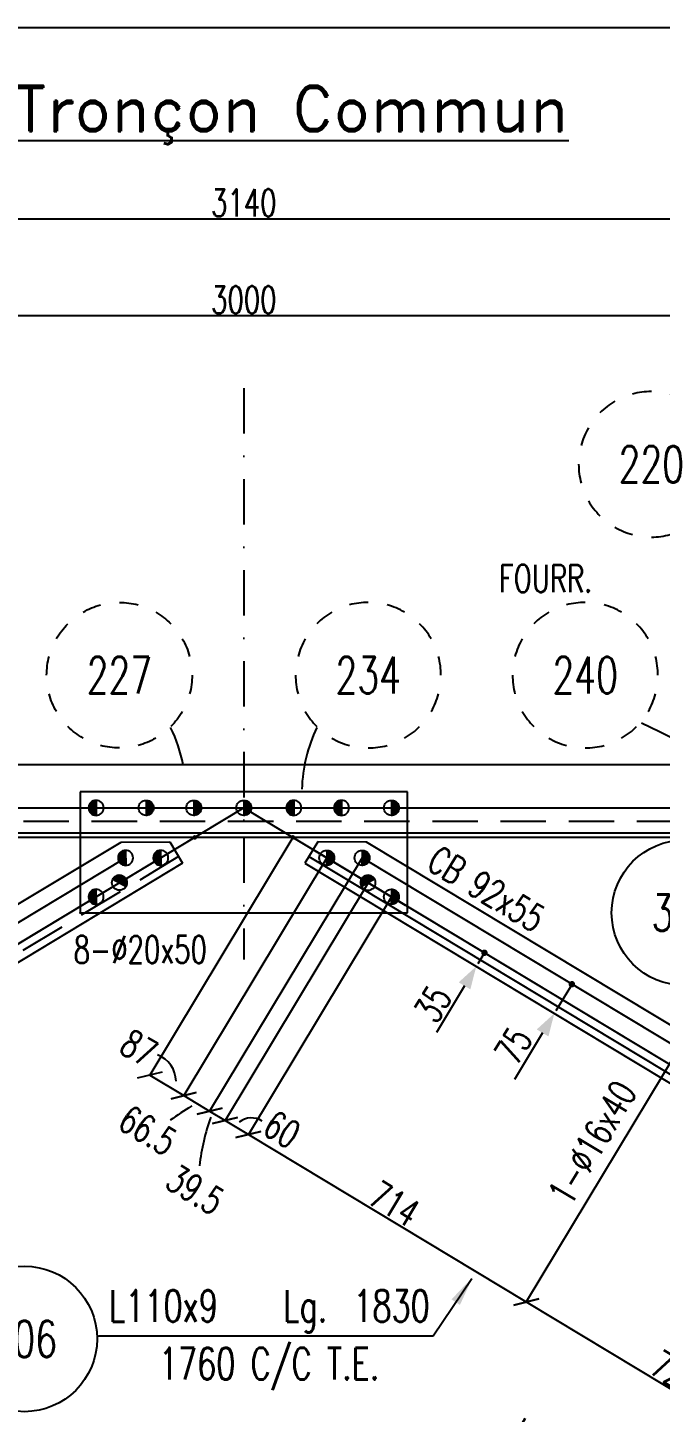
# Model space of a CAD drawing. Extents: x 512897 to 529117, y 6597 to 18077.
# Drawn here: x 516512 to 517904, y 15031 to 18077 of the extents above; entities that cross this region are included whole.
import ezdxf
from ezdxf.enums import TextEntityAlignment as Align

# ---------------------------------------------------------------- set-up
doc = ezdxf.new("R2010")
doc.units = 0
doc.header["$LTSCALE"] = 200
doc.header["$MEASUREMENT"] = 0
doc.linetypes.add('DASHDOT', pattern=[1, 0.5, -0.25, 0, -0.25])
doc.linetypes.add('DASHED', pattern=[0.75, 0.5, -0.25])
doc.layers.get('0').update_dxf_attribs({"linetype": 'CONTINUOUS'})
for name, color, linetype in [('ASSI', 6, 'CONTINUOUS'), ('BOLLINI_1', 7, 'CONTINUOUS'), ('FORI', 2, 'CONTINUOUS'), ('LINEA_ANG', 2, 'CONTINUOUS'), ('LINEE_PIASTRE', 2, 'CONTINUOUS'), ('LP', 3, 'CONTINUOUS'), ('LS', 7, 'CONTINUOUS'), ('MZ', 6, 'DASHDOT'), ('PIASTRE', 5, 'CONTINUOUS'), ('QT_MAL', 7, 'CONTINUOUS'), ('QT_MPR', 7, 'CONTINUOUS'), ('TRAT-Y', 7, 'DASHED')]:
    doc.layers.add(name, color=color, linetype=linetype)
doc.styles.add('QUOTE', font='ROMANS8.SHX', dxfattribs={"width": 0.7})
doc.styles.add('RD', font='ROMAND8.SHX', dxfattribs={"width": 0.7})
doc.styles.add('RQL', font='ROMANS8.SHX', dxfattribs={"width": 0.7})
doc.styles.add('RS', font='ROMANS8.shx', dxfattribs={"width": 0.7})
doc.styles.get("Standard").update_dxf_attribs({"font": 'ROMANS8.SHX', "width": 0.7})
doc.dimstyles.new('FRECCE1', dxfattribs={"dimtxt": 60, "dimasz": 6.66, "dimexe": 0, "dimexo": 0, "dimgap": 1, "dimtad": 1, "dimzin": 0, "dimdsep": 46, "dimtxsty": 'RS', "dimblk1": 'QUOTP', "dimblk2": 'QUOTF', "dimsah": 1, "dimcen": 0, "dimclrd": 2, "dimclre": 2, "dimclrt": 7, "dimadec": 0, "dimazin": 0, "dimtfac": 1, "dimtix": 1, "dimtmove": 2, "dimatfit": 3, "dimldrblk": 'QUOTP', "dimfxl": 1, "dimtolj": 1, "dimtzin": 0, "dimarcsym": 0})
doc.dimstyles.new('TRATTO', dxfattribs={"dimscale": 0, "dimtxt": 60, "dimasz": 40, "dimexe": 0, "dimexo": 0, "dimgap": 5, "dimtad": 1, "dimrnd": 0.5, "dimdsep": 46, "dimtxsty": 'RS', "dimblk1": 'OBLIQUE', "dimblk2": 'OBLIQUE', "dimsah": 1, "dimcen": 0.09, "dimclrd": 2, "dimclre": 2, "dimclrt": 7, "dimadec": 0, "dimazin": 0, "dimtfac": 1, "dimtix": 1, "dimtmove": 2, "dimatfit": 3, "dimfxl": 1, "dimtolj": 1, "dimtzin": 0, "dimarcsym": 0})

# ---------------------------------------------------------------- blocks, each defined once
blk = doc.blocks.new('ASSE98')
blk.add_line((0, 0), (1, 0))
at = {"color": 7, "style": 'QUOTE', "width": 0.5, "flags": 1}
for tag, p in [('TI', (1.38308, 6.82731)), ('DI_S', (1.38308, 6.42178)), ('D_S', (1.38308, 6.02092)), ('E_S', (1.38308, 5.68065)), ('NFORI', (1.36454, 5.29792)), ('ALAR', (1.36349, 4.93246)), ('FAM', (1.3775, 4.54645)), ('ALA', (1.38308, 4.19257)), ('DISP2', (1.38308, 3.84971)), ('DISP1', (1.38308, 3.50686)), ('PINZAF', (1.38308, 3.164)), ('PINZAI', (1.38308, 2.82114)), ('TRP', (1.38308, 2.47829)), ('NP', (1.38308, 2.13543)), ('SV', (1.38308, 1.79257)), ('PESO', (1.38308, 1.44971)), ('QUA', (1.38308, 1.10686)), ('LUN', (1.38308, 0.764)), ('PROF', (1.38308, 0.42114)), ('POS', (1.38308, 0.07829))]:
    blk.add_attdef(tag, p, '', height=0.2, dxfattribs=at)
at = {"color": 7, "flags": 1}
for tag, p in [('LAV1', (3.07431, 6.82847)), ('LAV2', (3.07431, 6.49513)), ('LAV3', (3.07431, 6.1618)), ('LAV4', (3.07431, 5.82847)), ('LAV5', (3.07431, 5.49513)), ('LAV6', (3.07431, 5.1618)), ('LAV7', (3.07431, 4.82847)), ('LAV8', (3.07431, 4.49513)), ('LAV9', (3.07431, 4.1618)), ('LAV10', (3.07431, 3.82847))]:
    blk.add_attdef(tag, p, '', height=0.2, dxfattribs=at)
blk = doc.blocks.new('_OBLIQUE')
at = {"color": 0, "linetype": 'ByBlock'}
blk.add_line((-0.5, -0.5), (0.5, 0.5), dxfattribs=at)
blk = doc.blocks.new('*D21')
at = {"layer": 'LS', "color": 2, "lineweight": -2, "transparency": 16777216}
for p, q in [((515487.4, 16360.4), (515487.4, 17443.2)), ((515487.4, 17443.2), (518487.4, 17443.2)), ((518487.4, 16936.4), (518487.4, 17443.2))]:
    blk.add_line(p, q, dxfattribs=at)
at = {"layer": 'LS', "color": 2, "lineweight": -2, "transparency": 16777216, "xscale": 40, "yscale": 40, "zscale": 40, "rotation": 180}
blk.add_blockref('_OBLIQUE', (515487.4, 17443.2), dxfattribs=at)
at = {"layer": 'LS', "color": 2, "lineweight": -2, "transparency": 16777216, "xscale": 40, "yscale": 40, "zscale": 40}
blk.add_blockref('_OBLIQUE', (518487.4, 17443.2), dxfattribs=at)
at = {"layer": 'LS', "color": 7, "transparency": 16777216, "insert": (516987.4, 17478.2), "char_height": 60, "attachment_point": 5, "style": 'RS'}
blk.add_mtext('\\A1;3000', dxfattribs=at)
blk = doc.blocks.new('20')
at = {"color": 0}
for p, q in [((0, 0.98), (0.02, 1)), ((0, 0.94), (0.06, 1)), ((1, -0.01), (0, 0.99)), ((0, 0.89), (0.1, 0.99)), ((0, 0.85), (0.14, 0.99)), ((0, 0.8), (0.18, 0.98)), ((0, 0.76), (0.22, 0.98)), ((0, 0.71), (0.25, 0.97)), ((0, 0.67), (0.29, 0.96)), ((1, -0.05), (0, 0.95)), ((0, 0.62), (0.32, 0.95)), ((0, 0.58), (0.36, 0.93)), ((0, 0.53), (0.39, 0.92)), ((0, 0.49), (0.42, 0.91)), ((1, -0.09), (0, 0.9)), ((0, 0.44), (0.45, 0.89)), ((0, 0.4), (0.48, 0.88)), ((0.99, -0.13), (0, 0.86)), ((0, 0.35), (0.51, 0.86)), ((0, 0.31), (0.54, 0.84)), ((0, 0.26), (0.56, 0.83)), ((0.99, -0.17), (0, 0.81)), ((0, 0.22), (0.59, 0.81)), ((0, 0.17), (0.61, 0.79)), ((0.98, -0.21), (0, 0.77)), ((0, 0.13), (0.64, 0.77)), ((0, 0.08), (0.66, 0.75)), ((0, 0.04), (0.69, 0.73)), ((0.97, -0.25), (0, 0.72)), ((0, -0.01), (0.71, 0.7)), ((0.96, -0.28), (0, 0.68)), ((0, -0.05), (0.73, 0.68)), ((0, -0.1), (0.75, 0.66)), ((0.95, -0.32), (0, 0.63)), ((0, -0.14), (0.77, 0.63)), ((0, -0.19), (0.79, 0.61)), ((0.94, -0.35), (0, 0.59)), ((0, -0.23), (0.81, 0.58)), ((0, -0.28), (0.83, 0.56)), ((0.92, -0.38), (0, 0.54)), ((0, -0.32), (0.85, 0.53)), ((0.91, -0.41), (0, 0.5)), ((0, -0.36), (0.87, 0.5)), ((0, -0.41), (0.88, 0.47)), ((0.9, -0.44), (0, 0.45)), ((0, -0.45), (0.9, 0.44)), ((0.88, -0.47), (0, 0.41)), ((0, -0.5), (0.91, 0.41)), ((0, -0.54), (0.92, 0.38)), ((0.87, -0.5), (0, 0.36)), ((0, -0.59), (0.94, 0.35)), ((0.85, -0.53), (0, 0.32)), ((0, -0.63), (0.95, 0.31)), ((0, -0.68), (0.96, 0.28)), ((0.83, -0.56), (0, 0.27)), ((0, -0.72), (0.97, 0.25)), ((0.81, -0.58), (0, 0.23)), ((0, -0.77), (0.98, 0.21)), ((0.79, -0.61), (0, 0.18)), ((0, -0.81), (0.99, 0.17)), ((0.77, -0.63), (0, 0.14)), ((0, -0.86), (0.99, 0.13)), ((0.75, -0.66), (0, 0.09)), ((0, -0.9), (1, 0.09)), ((0.73, -0.68), (0, 0.05)), ((0, -0.95), (1, 0.05)), ((0.71, -0.7), (0, 0.01)), ((0, -0.99), (1, 0.01)), ((1, 0.04), (0.04, 1)), ((1, 0.09), (0.09, 1)), ((0.99, 0.14), (0.14, 0.99)), ((0.98, 0.19), (0.19, 0.98)), ((0.97, 0.25), (0.25, 0.97)), ((0.95, 0.31), (0.31, 0.95)), ((0.92, 0.38), (0.38, 0.92)), ((0.88, 0.47), (0.47, 0.88)), ((0.81, 0.59), (0.59, 0.81)), ((0.69, -0.73), (0, -0.04)), ((0.66, -0.75), (0, -0.08)), ((0.64, -0.77), (0, -0.13)), ((0.61, -0.79), (0, -0.17)), ((0.59, -0.81), (0, -0.22)), ((0.56, -0.83), (0, -0.26)), ((0.54, -0.84), (0, -0.31)), ((0.51, -0.86), (0, -0.35)), ((0.48, -0.88), (0, -0.4)), ((0.45, -0.89), (0, -0.44)), ((0.42, -0.91), (0, -0.49)), ((0.39, -0.92), (0, -0.53)), ((0.36, -0.93), (0, -0.58)), ((0.32, -0.95), (0, -0.62)), ((0.29, -0.96), (0, -0.67)), ((0.25, -0.97), (0, -0.71)), ((0.22, -0.98), (0, -0.76)), ((0.18, -0.98), (0, -0.8)), ((0.14, -0.99), (0, -0.85)), ((0.1, -0.99), (0, -0.89)), ((0.04, -1), (1, -0.04)), ((0.09, -1), (1, -0.09)), ((0.14, -0.99), (0.99, -0.14)), ((0.19, -0.98), (0.98, -0.19)), ((0.25, -0.97), (0.97, -0.25)), ((0.31, -0.95), (0.95, -0.31)), ((0.38, -0.92), (0.92, -0.38)), ((0.47, -0.88), (0.88, -0.47)), ((0.59, -0.81), (0.81, -0.59))]:
    blk.add_line(p, q, dxfattribs=at)
blk.add_line((0, 1), (0, -1))
blk.add_circle((0, 0), 1)
blk = doc.blocks.new('*D36')
at = {"layer": 'LS', "color": 2, "lineweight": -2, "transparency": 16777216}
for p, q in [((515417.4, 17443.2), (515417.4, 17656.4)), ((515417.4, 17656.4), (518557.4, 17656.4)), ((518557.4, 17443.2), (518557.4, 17656.4))]:
    blk.add_line(p, q, dxfattribs=at)
at = {"layer": 'LS', "color": 2, "lineweight": -2, "transparency": 16777216, "xscale": 40, "yscale": 40, "zscale": 40, "rotation": 180}
blk.add_blockref('_OBLIQUE', (515417.4, 17656.4), dxfattribs=at)
at = {"layer": 'LS', "color": 2, "lineweight": -2, "transparency": 16777216, "xscale": 40, "yscale": 40, "zscale": 40}
blk.add_blockref('_OBLIQUE', (518557.4, 17656.4), dxfattribs=at)
at = {"layer": 'LS', "color": 7, "transparency": 16777216, "insert": (516987.4, 17691.4), "char_height": 60, "attachment_point": 5, "style": 'RS'}
blk.add_mtext('\\A1;3140', dxfattribs=at)
blk = doc.blocks.new('*D39')
at = {"layer": 'QT_MPR', "color": 2, "lineweight": -2, "transparency": 16777216}
for p, q in [((517095.4, 16295.4), (516780.5, 15772.4)), ((517170.1, 16250.4), (516855.2, 15727.4)), ((516780.5, 15772.4), (516855.2, 15727.4))]:
    blk.add_line(p, q, dxfattribs=at)
at = {"layer": 'QT_MPR', "color": 2, "lineweight": -2, "transparency": 16777216, "xscale": 40, "yscale": 40, "zscale": 40}
for p, rotation in [((516780.5, 15772.4), 148.9485822973603), ((516855.2, 15727.4), 328.9485822973603)]:
    blk.add_blockref('_OBLIQUE', p, dxfattribs=dict(at, rotation=rotation))
at = {"layer": 'QT_MPR', "color": 7, "transparency": 16777216, "insert": (516756.2, 15831.9), "char_height": 60, "attachment_point": 5, "rotation": 328.9486, "style": 'RS'}
blk.add_mtext('\\A1;87', dxfattribs=at)
blk = doc.blocks.new('*D40')
at = {"layer": 'QT_MPR', "color": 2, "lineweight": -2, "transparency": 16777216}
for p, q in [((517170.1, 16250.4), (516855.2, 15727.4)), ((517247.7, 16250.4), (516912.1, 15693.1)), ((516855.2, 15727.4), (516912.1, 15693.1))]:
    blk.add_line(p, q, dxfattribs=at)
at = {"layer": 'QT_MPR', "color": 2, "lineweight": -2, "transparency": 16777216, "xscale": 40, "yscale": 40, "zscale": 40}
for p, rotation in [((516855.2, 15727.4), 148.9485822973603), ((516912.1, 15693.1), 328.9485822973603)]:
    blk.add_blockref('_OBLIQUE', p, dxfattribs=dict(at, rotation=rotation))
at = {"layer": 'QT_MPR', "color": 7, "transparency": 16777216, "insert": (516775.9, 15650.8), "char_height": 60, "attachment_point": 5, "rotation": 328.9486, "style": 'RS'}
blk.add_mtext('\\A1;66.5', dxfattribs=at)
blk = doc.blocks.new('*D41')
at = {"layer": 'QT_MPR', "color": 2, "lineweight": -2, "transparency": 16777216}
for p, q in [((517247.7, 16250.4), (516912.1, 15693.1)), ((517261, 16195.6), (516946.1, 15672.7)), ((516912.1, 15693.1), (516946.1, 15672.7))]:
    blk.add_line(p, q, dxfattribs=at)
at = {"layer": 'QT_MPR', "color": 2, "lineweight": -2, "transparency": 16777216, "xscale": 40, "yscale": 40, "zscale": 40}
for p, rotation in [((516912.1, 15693.1), 148.9485822973603), ((516946.1, 15672.7), 328.9485822973603)]:
    blk.add_blockref('_OBLIQUE', p, dxfattribs=dict(at, rotation=rotation))
at = {"layer": 'QT_MPR', "color": 7, "transparency": 16777216, "insert": (516880.2, 15520.1), "char_height": 60, "attachment_point": 5, "rotation": 328.9486, "style": 'RS'}
blk.add_mtext('\\A1;39.5', dxfattribs=at)
blk = doc.blocks.new('*D42')
at = {"layer": 'QT_MPR', "color": 2, "lineweight": -2, "transparency": 16777216}
for p, q in [((517261, 16195.6), (516946.1, 15672.7)), ((517312.4, 16164.7), (516997.5, 15641.7)), ((516946.1, 15672.7), (516997.5, 15641.7))]:
    blk.add_line(p, q, dxfattribs=at)
at = {"layer": 'QT_MPR', "color": 2, "lineweight": -2, "transparency": 16777216, "xscale": 40, "yscale": 40, "zscale": 40}
for p, rotation in [((516946.1, 15672.7), 148.9485822973603), ((516997.5, 15641.7), 328.9485822973603)]:
    blk.add_blockref('_OBLIQUE', p, dxfattribs=dict(at, rotation=rotation))
at = {"layer": 'QT_MPR', "color": 7, "transparency": 16777216, "insert": (517071.5, 15652.7), "char_height": 60, "attachment_point": 5, "rotation": 328.9486, "style": 'RS'}
blk.add_mtext('\\A1;60', dxfattribs=at)
blk = doc.blocks.new('*D43')
at = {"layer": 'QT_MPR', "color": 2, "lineweight": -2, "transparency": 16777216}
for p, q in [((517312.4, 16164.7), (516997.5, 15641.7)), ((517944.6, 15830.7), (517609.1, 15273.5)), ((516997.5, 15641.7), (517609.1, 15273.5))]:
    blk.add_line(p, q, dxfattribs=at)
at = {"layer": 'QT_MPR', "color": 2, "lineweight": -2, "transparency": 16777216, "xscale": 40, "yscale": 40, "zscale": 40}
for p, rotation in [((516997.5, 15641.7), 148.9485822973603), ((517609.1, 15273.5), 328.9485822973603)]:
    blk.add_blockref('_OBLIQUE', p, dxfattribs=dict(at, rotation=rotation))
at = {"layer": 'QT_MPR', "color": 7, "transparency": 16777216, "insert": (517318.7, 15489.2), "char_height": 60, "attachment_point": 5, "rotation": 328.9486, "style": 'RS'}
blk.add_mtext('\\A1;714', dxfattribs=at)
blk = doc.blocks.new('*D44')
at = {"layer": 'QT_MPR', "color": 2, "lineweight": -2, "transparency": 16777216}
for p, q in [((517944.6, 15830.7), (517609.1, 15273.5)), ((518566.4, 15456.4), (518230.9, 14899.1)), ((517609.1, 15273.5), (518230.9, 14899.1))]:
    blk.add_line(p, q, dxfattribs=at)
at = {"layer": 'QT_MPR', "color": 2, "lineweight": -2, "transparency": 16777216, "xscale": 40, "yscale": 40, "zscale": 40}
for p, rotation in [((517609.1, 15273.5), 148.9485822973603), ((518230.9, 14899.1), 328.9485822973603)]:
    blk.add_blockref('_OBLIQUE', p, dxfattribs=dict(at, rotation=rotation))
at = {"layer": 'QT_MPR', "color": 7, "transparency": 16777216, "insert": (517938.1, 15116.3), "char_height": 60, "attachment_point": 5, "rotation": 328.9486, "style": 'RS'}
blk.add_mtext('\\A1;726', dxfattribs=at)
blk = doc.blocks.new('xxx')
blk.add_circle((0, 0), 8)
at = {"color": 3, "style": 'RQL', "width": 0.7}
blk.add_attdef('POS', text='', height=4, dxfattribs=at).set_placement((0, 0), align=Align.MIDDLE)
at = {"color": 3, "style": 'RQL', "width": 0.7, "flags": 1}
blk.add_attdef('POS1', (-0.39, -5.42), '', height=2, dxfattribs=at)
at = {"style": 'RQL', "width": 0.7, "flags": 1}
blk.add_attdef('TIPO', (-0.39, -8.66), '', height=2, dxfattribs=at)
blk = doc.blocks.new('QUOTP')
at = {"layer": 'ASSI', "color": 2, "const_width": 1.07}
blk.add_lwpolyline([(-0.53, 0, 1), (0.53, 0, 1)], format="xyb", close=True, dxfattribs=at)
blk = doc.blocks.new('QUOTF')
at = {"layer": 'LS', "color": 2}
blk.add_line((7.5, 0), (25.5, 0), dxfattribs=at)
blk.add_solid([(7.5, 2.25), (0, 0), (7.5, -2.25)], dxfattribs=at)
blk = doc.blocks.new('*D183')
at = {"layer": 'QT_MAL', "color": 2, "lineweight": -2, "transparency": 16777216}
for p, q in [((517513.5, 16035.9), (517502.3, 16017.3)), ((517516.9, 16041.6), (517516.9, 16041.6)), ((517498.9, 16011.6), (517498.9, 16011.6))]:
    blk.add_line(p, q, dxfattribs=at)
at = {"layer": 'QT_MAL', "color": 2, "lineweight": -2, "transparency": 16777216, "xscale": 6.66, "yscale": 6.66, "zscale": 6.66}
for name, p, rotation in [('QUOTP', (517516.9, 16041.6), 58.94858229736027), ('QUOTF', (517498.9, 16011.6), 238.9485822973603)]:
    blk.add_blockref(name, p, dxfattribs=dict(at, rotation=rotation))
at = {"layer": 'QT_MAL', "color": 7, "transparency": 16777216, "insert": (517403.5, 15928.9), "char_height": 60, "attachment_point": 5, "rotation": 58.9486, "style": 'RS'}
blk.add_mtext('\\A1;35', dxfattribs=at)
blk = doc.blocks.new('*D184')
at = {"layer": 'QT_MAL', "color": 2, "lineweight": -2, "transparency": 16777216}
for p, q in [((517706, 15966.7), (517674.1, 15913.8)), ((517709.4, 15972.4), (517709.4, 15972.4)), ((517670.7, 15908.1), (517670.7, 15908.1))]:
    blk.add_line(p, q, dxfattribs=at)
at = {"layer": 'QT_MAL', "color": 2, "lineweight": -2, "transparency": 16777216, "xscale": 6.66, "yscale": 6.66, "zscale": 6.66}
for name, p, rotation in [('QUOTP', (517709.4, 15972.4), 58.94858229736027), ('QUOTF', (517670.7, 15908.1), 238.9485822973603)]:
    blk.add_blockref(name, p, dxfattribs=dict(at, rotation=rotation))
at = {"layer": 'QT_MAL', "color": 7, "transparency": 16777216, "insert": (517580.7, 15837.3), "char_height": 60, "attachment_point": 5, "rotation": 58.9486, "style": 'RS'}
blk.add_mtext('\\A1;75', dxfattribs=at)
blk = doc.blocks.new('*D187')
at = {"layer": 'LS', "color": 2, "lineweight": -2, "transparency": 16777216}
for p, q in [((517659.4, 14928.7), (517672.2, 14950.2)), ((517851, 14814.5), (517659.4, 14928.7)), ((517840.6, 14849.8), (517672.2, 14950.2))]:
    blk.add_line(p, q, dxfattribs=at)
at = {"layer": 'LS', "color": 2, "lineweight": -2, "transparency": 16777216, "xscale": 40, "yscale": 40, "zscale": 40}
for p, rotation in [((517659.4, 14928.7), 239.188203324), ((517672.2, 14950.2), 59.18820332400003)]:
    blk.add_blockref('_OBLIQUE', p, dxfattribs=dict(at, rotation=rotation))
at = {"layer": 'LS', "color": 7, "transparency": 16777216, "insert": (517618.7, 14978.5), "char_height": 60, "attachment_point": 5, "rotation": 59.1882, "style": 'RS'}
blk.add_mtext('\\A1;25', dxfattribs=at)
blk = doc.blocks.new('zzz')
at = {"linetype": 'Continuous'}
for start, end in [(90, 105), (60, 75), (120, 135), (30, 45), (150, 165), (0, 15), (180, 195), (330, 345), (210, 225), (300, 315), (240, 255), (270, 285)]:
    blk.add_arc((0, 0), 8, start, end, dxfattribs=at)
at = {"color": 3, "style": 'RQL', "width": 0.7}
blk.add_attdef('POS1', text='', height=4, dxfattribs=at).set_placement((0, 0), align=Align.MIDDLE)
at = {"style": 'RQL', "width": 0.7, "flags": 1}
blk.add_attdef('TIPO', (0, -8), '', height=3, dxfattribs=at)
blk = doc.blocks.new('bull')
at = {"style": 'RS', "width": 0.7, "flags": 1}
for tag, p in [('NN', (-12.25, 0)), ('DIAMETRO', (0, -4.86)), ('SERRAGGIO', (0, -9.71)), ('LUNGHEZZA', (0, -14.57)), ('NB', (0, -19.43)), ('TIPO', (0, -24.12)), ('EL', (-0.14, -29))]:
    blk.add_attdef(tag, p, '', height=3, dxfattribs=at)
at = {"style": 'RS', "width": 0.7}
blk.add_attdef('BULLONE', (0, 0), '', height=3, dxfattribs=at)
blk = doc.blocks.new('MRKR_98')
blk.add_point((0, 0))
at = {"color": 7, "style": 'QUOTE', "width": 0.5, "flags": 1}
for tag, p in [('TI', (3.73, 6.83)), ('DI_S', (3.73, 6.42)), ('D_S', (3.73, 6.02)), ('AUX2', (3.71, 4.93)), ('NFORI', (3.72, 5.3)), ('E_S', (3.73, 5.68)), ('FAM', (3.73, 4.55)), ('AUX1', (3.73, 4.19)), ('COMMESSA', (3.73, 3.85)), ('MD', (3.73, 3.51)), ('MP', (3.73, 3.16)), ('LARGHEZZA', (3.73, 2.82)), ('SPESSORE', (3.73, 2.48)), ('NP', (3.73, 2.14)), ('SV', (3.73, 1.79)), ('PESO', (3.73, 1.45)), ('QUA', (3.73, 1.11)), ('LUN', (3.73, 0.76)), ('PROF', (3.73, 0.42)), ('POS', (3.73, 0.08))]:
    blk.add_attdef(tag, p, '', height=0.2, dxfattribs=at)
at = {"color": 7, "flags": 1}
for tag, p in [('LAV1', (5.26, 6.88)), ('LAV2', (5.26, 6.55)), ('LAV3', (5.26, 6.21)), ('LAV4', (5.26, 5.88)), ('LAV5', (5.26, 5.55)), ('LAV6', (5.26, 5.21)), ('LAV7', (5.26, 4.88)), ('LAV8', (5.26, 4.55)), ('LAV9', (5.26, 4.21)), ('LAV10', (5.26, 3.88))]:
    blk.add_attdef(tag, p, '', height=0.2, dxfattribs=at)

msp = doc.modelspace()

# ---------------------------------------------------------------- linework, layer by layer
at = {"layer": 'LINEA_ANG'}
for p, q in [((518522.405, 16455.374), (515452.405, 16455.374)), ((515452.405, 16305.374), (518522.405, 16305.374)), ((515275.354, 15417.123), (516717.188, 16285.226)), ((516717.188, 16285.226), (516824.375, 16285.562)), ((516824.375, 16285.562), (516852.744, 16238.443)), ((517150.436, 16285.562), (517122.066, 16238.443)), ((517257.622, 16285.226), (517150.436, 16285.562)), ((518699.456, 15417.123), (517257.622, 16285.226)), ((516852.744, 16238.443), (515284.974, 15294.516)), ((517122.066, 16238.443), (518689.836, 15294.516))]:
    msp.add_line(p, q, dxfattribs=at)
at = {"layer": 'LINEA_ANG', "color": 2}
msp.add_line((517130.835, 16253.007), (518698.605, 15309.08), dxfattribs=at)
at = {"layer": 'LINEE_PIASTRE'}
for p, q in [((517347.405, 16395.536), (516627.405, 16395.536)), ((516627.405, 16395.536), (516627.405, 16129.536)), ((517347.405, 16129.536), (517347.405, 16395.536)), ((516627.405, 16129.536), (517347.405, 16129.536))]:
    msp.add_line(p, q, dxfattribs=at)
at = {"layer": 'LP', "color": 6}
for centre, start, end in [((516539.36, 16394.854), 10.8936, 26.322285), ((517435.451, 16394.854), 153.677715, 178.75668)]:
    msp.add_arc(centre, 320.238, start, end, dxfattribs=at)
at = {"layer": 'LS', "color": 6}
for p, q in [((516987.405, 16360.374), (515296.794, 15342.487)), ((516987.405, 16360.374), (516632.405, 16146.635)), ((516987.405, 16360.374), (517321.299, 16360.374)), ((516987.405, 16360.374), (518678.016, 15342.487)), ((516987.405, 16360.374), (517321.299, 16360.374)), ((516987.405, 16360.374), (517342.405, 16146.635)), ((518557.405, 16295.374), (515417.405, 16295.374)), ((515316.199, 15400.861), (516727.158, 16250.374)), ((518658.611, 15400.861), (517247.653, 16250.374)), ((517403.79, 15199.061), (517488.939, 15324.929)), ((516667.6, 15199.061), (517403.79, 15199.061))]:
    msp.add_line(p, q, dxfattribs=at)
at = {"layer": 'LS', "color": 8}
msp.add_lwpolyline([(512897.246, 18076.558), (512897.246, 6596.558), (525617.246, 6596.558), (525617.246, 8196.558), (529117.246, 8196.558), (529117.246, 18076.558), (512897.246, 18076.558)], close=True, dxfattribs=at)
at = {"layer": 'LS', "color": 6, "const_width": 4.75}
for points in [[(516876.822, 16295.374, 1), (516882.072, 16295.374, 1)], [(517092.739, 16295.374, 1), (517097.989, 16295.374, 1)]]:
    msp.add_lwpolyline(points, format="xyb", close=True, dxfattribs=at)
at = {"layer": 'LS', "color": 6}
for centre, radius, start, end in [((523719.202, 28305.216), 13135.413, 243.5208778, 245.054109), ((516776.286, 15758.518), 61.978, 0.442545, 70.094506), ((517568.489, 14595.781), 1308.973, 122.104543, 124.594543), ((517343.778, 15523.971), 456.463, 159.970108, 173.806837), ((517003.893, 15634.283), 44.04, 57.036292, 127.542347)]:
    msp.add_arc(centre, radius, start, end, dxfattribs=at)
msp.add_solid([(517444.612, 15279.233), (517491.17, 15328.226), (517463.018, 15266.781)], dxfattribs=at)
at = {"layer": 'MZ'}
for p, q in [((516987.405, 17283.718), (516987.405, 16221.927)), ((516987.405, 16295.374), (516987.405, 16026.682))]:
    msp.add_line(p, q, dxfattribs=at)
at = {"layer": 'TRAT-Y'}
for p, q in [((515452.405, 16330.874), (518522.405, 16330.874)), ((516843.975, 16253.007), (515276.205, 15309.08))]:
    msp.add_line(p, q, dxfattribs=at)

# ---------------------------------------------------------------- block references
at = {"layer": 'ASSI', "xscale": 3070, "zscale": 3070}
msp.add_blockref('ASSE98', (515452.405, 16360.374), dxfattribs=at)
at = {"layer": 'ASSI', "xscale": 1830, "rotation": 31.05141770263974}
msp.add_blockref('ASSE98', (515266.921, 15324.501), dxfattribs=at)
at = {"layer": 'ASSI'}
ref = msp.add_blockref('ASSE98', (517140.12, 16268.428), dxfattribs=dict(at, xscale=1829.999999999999, rotation=328.9485822973603))
ref.add_attrib('PROF', 'L110x9', (516690.985, 15229.746), dxfattribs={"layer": '0', "color": 2, "height": 70, "style": 'QUOTE', "width": 0.7})
ref.add_attrib('LUN', '1830', (517228.518, 15229.746), dxfattribs={"layer": '0', "color": 2, "height": 70, "style": 'QUOTE', "width": 0.7})
ref.add_attrib('PESO', '1760 C/C T.E.', (516800.757, 15102.677), dxfattribs={"layer": '0', "color": 2, "height": 70, "style": 'QUOTE', "width": 0.7})
ref.add_attrib('SV', 'Lg.', (517074.385, 15229.746), dxfattribs={"layer": '0', "color": 2, "height": 70, "style": 'QUOTE', "width": 0.7})
ref.add_attrib('LAV1', 'CB 55x62', (518207.593, 15727.261), dxfattribs={"layer": '0', "color": 7, "height": 60, "rotation": 328.948582, "width": 0.7})
ref.add_attrib('LAV2', 'CB 92x55', (517386.46, 16228.174), dxfattribs={"layer": '0', "color": 7, "height": 60, "rotation": 328.948582, "width": 0.7})
ref.add_attrib('LAV3', 'A  45%%d', (518242.134, 15468.61), dxfattribs={"layer": '0', "color": 254, "height": 60, "rotation": 328.948582, "width": 0.7})
at = {"layer": 'BOLLINI_1', "xscale": 19.9980000000023, "yscale": 19.9980000000023, "zscale": 19.9980000000023}
for p, values in [((517956.877, 16129.692), {'POS': '307'}), ((516504.493, 15192.104), {'POS': '306'})]:
    msp.add_blockref('xxx', p, dxfattribs=at).add_auto_attribs(values)
at = {"layer": 'FORI', "yscale": 16.5, "zscale": 16.5}
for p, xscale in [((516662.405, 16360.374), -16.5), ((516772.405, 16360.374), 16.5), ((516877.405, 16360.374), 16.5), ((516987.405, 16360.374), 16.5), ((517097.405, 16360.374), -16.5), ((517202.405, 16360.374), -16.5), ((517312.405, 16360.374), 16.5)]:
    msp.add_blockref('20', p, dxfattribs=dict(at, xscale=xscale))
for p, xscale, rotation in [((516727.158, 16250.374), -16.5, 1.525743386999956), ((516804.706, 16250.374), -16.5, 1.525743386999956), ((517170.104, 16250.374), 16.5, 358.474256613), ((517247.653, 16250.374), 16.5, 358.474256613), ((516713.807, 16195.646), 16.5, 60.57709201838291), ((517261.003, 16195.646), -16.5, 299.4229079816171), ((516662.405, 16164.698), -16.5, 1.525743386999956), ((517312.405, 16164.698), 16.5, 358.474256613)]:
    msp.add_blockref('20', p, dxfattribs=dict(at, xscale=xscale, rotation=rotation))
at = {"layer": 'LS', "color": 6, "xscale": 19.99999994494139, "yscale": 19.99999994494139, "zscale": 19.99999994494139}
for p, values in [((517884.249, 17116.089), {'POS1': '220'}), ((517261.265, 16652.262), {'POS1': '234'}), ((517738.743, 16652.262), {'POS1': '240'})]:
    msp.add_blockref('zzz', p, dxfattribs=at).add_auto_attribs(values)
at = {"layer": 'LS', "color": 6}
ref = msp.add_blockref('zzz', (516713.546, 16652.262), dxfattribs=dict(at, xscale=-19.99999994494139, yscale=19.99999994494139, zscale=19.99999994494139))
ref.add_attrib('POS1', '227', dxfattribs={"layer": '0', "color": 3, "height": 80, "style": 'RQL', "width": 0.7}).set_placement((516713.546, 16652.262), align=Align.MIDDLE)
at = {"layer": 'LS', "color": 7, "xscale": 20, "yscale": 20, "zscale": 20}
msp.add_blockref('bull', (516612.823, 16018.617), dxfattribs=at).add_auto_attribs({'BULLONE': '8-%%c20x50                '})
at = {"layer": 'LS', "color": 7, "xscale": 20, "yscale": 20, "zscale": 20, "rotation": 59.73586753123541}
msp.add_blockref('bull', (517706.403, 15482.043), dxfattribs=at).add_auto_attribs({'BULLONE': '1-%%c16x40                '})
at = {"layer": 'PIASTRE', "xscale": 20, "yscale": 20, "zscale": 20}
msp.add_blockref('MRKR_98', (516627.405, 16129.536), dxfattribs=at)

# ---------------------------------------------------------------- texts
at = {"layer": 'LS', "color": 3, "style": 'RD'}
msp.add_text('%%U1° Tronçon Commun', height=100, dxfattribs=at).set_placement((516989.188, 17884.566), align=Align.MIDDLE)
at = {"layer": 'LS', "style": 'RS', "width": 0.7}
msp.add_text('FOURR.', height=60, dxfattribs=at).set_placement((517549.12, 16834.984))

# ---------------------------------------------------------------- dimensions: what is measured, and where the dimension line sits
at = {"layer": 'LS'}
for base, p1, p2, picture, middle in [((518557.405, 17656.35), (515417.405, 17443.23), (518557.405, 17443.23), '*D36', (516987.405, 17691.35)), ((518487.405, 17443.23), (515487.405, 16360.374), (518487.405, 16936.374), '*D21', (516987.405, 17478.23))]:
    dim = msp.add_linear_dim(base=base, p1=p1, p2=p2, dimstyle='TRATTO', override={"dimscale": 1}, dxfattribs=at)
    dim.commit()
    dim.dimension.update_dxf_attribs({"geometry": picture, "text_midpoint": middle})
dim = msp.add_linear_dim(base=(517672.191, 14950.206), p1=(517850.956, 14814.483), p2=(517840.572, 14849.784), angle=59.188203, text='25', dimstyle='TRATTO', override={"dimscale": 1}, dxfattribs=at)
dim.commit()
dim.dimension.update_dxf_attribs({"geometry": '*D187', "text_midpoint": (517618.652, 14978.541), "dimtype": 160})
at = {"layer": 'QT_MAL'}
for base, p1, p2, text, picture, middle in [((517498.876, 16011.572), (517516.929, 16041.557), (517498.876, 16011.572), '35', '*D183', (517403.543, 15928.892)), ((517670.711, 15908.114), (517709.396, 15972.367), (517670.711, 15908.114), '75', '*D184', (517580.694, 15837.322))]:
    dim = msp.add_linear_dim(base=base, p1=p1, p2=p2, angle=58.948582, text=text, dimstyle='FRECCE1', dxfattribs=at)
    dim.commit()
    dim.dimension.update_dxf_attribs({"geometry": picture, "text_midpoint": middle, "dimtype": 160})
at = {"layer": 'QT_MPR'}
for base, p1, p2, picture, middle in [((516855.218, 15727.379), (517095.364, 16295.374), (517170.104, 16250.374), '*D39', (516756.242, 15831.915)), ((516912.134, 15693.111), (517170.104, 16250.374), (517247.653, 16250.374), '*D40', (516775.93, 15650.821)), ((516946.116, 15672.651), (517247.653, 16250.374), (517261.003, 16195.646), '*D41', (516880.244, 15520.056)), ((516997.519, 15641.702), (517261.003, 16195.646), (517312.405, 16164.698), '*D42', (517071.469, 15652.677))]:
    dim = msp.add_linear_dim(base=base, p1=p1, p2=p2, angle=328.948582, dimstyle='TRATTO', override={"dimscale": 1}, dxfattribs=at)
    dim.commit()
    dim.dimension.update_dxf_attribs({"geometry": picture, "text_midpoint": middle, "dimtype": 160})
for base, p1, p2, text, picture, middle in [((517609.118, 15273.469), (517312.405, 16164.698), (517944.637, 15830.732), '714', '*D43', (517318.682, 15489.189)), ((518230.927, 14899.088), (517944.637, 15830.732), (518566.446, 15456.352), '726', '*D44', (517938.076, 15116.263))]:
    dim = msp.add_linear_dim(base=base, p1=p1, p2=p2, angle=328.948582, text=text, dimstyle='TRATTO', override={"dimscale": 1}, dxfattribs=at)
    dim.commit()
    dim.dimension.update_dxf_attribs({"geometry": picture, "text_midpoint": middle, "dimtype": 160})

doc.saveas('drawing.dxf')
